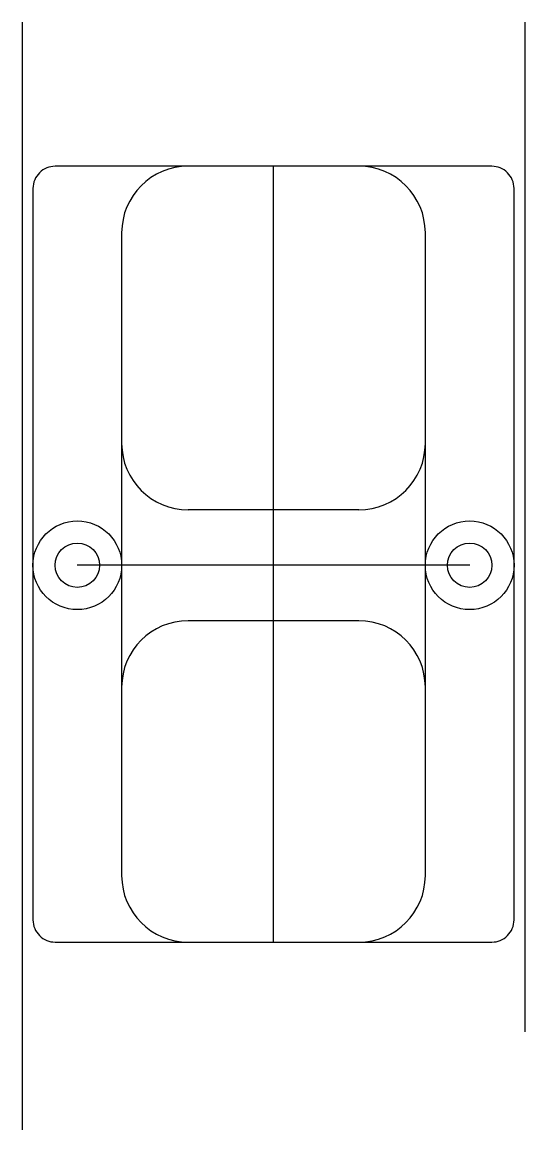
# Model space of a CAD drawing. Header units: millimetres. Extents: x -11.3 to 11.3, y -62.7 to -12.8.
import ezdxf

# ---------------------------------------------------------------- set-up
doc = ezdxf.new("R2010")
doc.units = ezdxf.units.MM
doc.layers.get('0').update_dxf_attribs({"linetype": 'CONTINUOUS'})

msp = doc.modelspace()

# ---------------------------------------------------------------- linework, layer by layer
for p, q in [((-11.339, -12.767), (-11.339, -62.736)), ((11.339, -12.767), (11.339, -58.322)), ((0, -54.267), (0, -19.267)), ((-6.85, -22.267), (-6.85, -51.267)), ((6.85, -51.267), (6.85, -22.267)), ((3.85, -34.767), (-3.85, -34.767)), ((8.85, -37.267), (-8.85, -37.267)), ((3.85, -39.767), (-3.85, -39.767))]:
    msp.add_line(p, q)
msp.add_lwpolyline([(-3.85, -54.267), (3.85, -54.267), (9.85, -54.267, 0.414214), (10.85, -53.267), (10.85, -20.267, 0.414214), (9.85, -19.267), (3.85, -19.267), (-3.85, -19.267), (-9.85, -19.267, 0.414214), (-10.85, -20.267), (-10.85, -53.267, 0.414214), (-9.85, -54.267)], format="xyb", close=True)
for centre, radius in [((-8.85, -37.267), 2), ((8.85, -37.267), 2), ((-8.85, -37.267), 1), ((8.85, -37.267), 1)]:
    msp.add_circle(centre, radius)
for centre, start, end in [((-3.85, -22.267), 90, 180), ((3.85, -22.267), 0, 90), ((-3.85, -31.767), 180, 270), ((3.85, -31.767), -90, 0), ((-3.85, -42.767), 90, 180), ((3.85, -42.767), 0, 90), ((-3.85, -51.267), 180, 270), ((3.85, -51.267), -90, 0)]:
    msp.add_arc(centre, 3, start, end)

doc.saveas('drawing.dxf')
